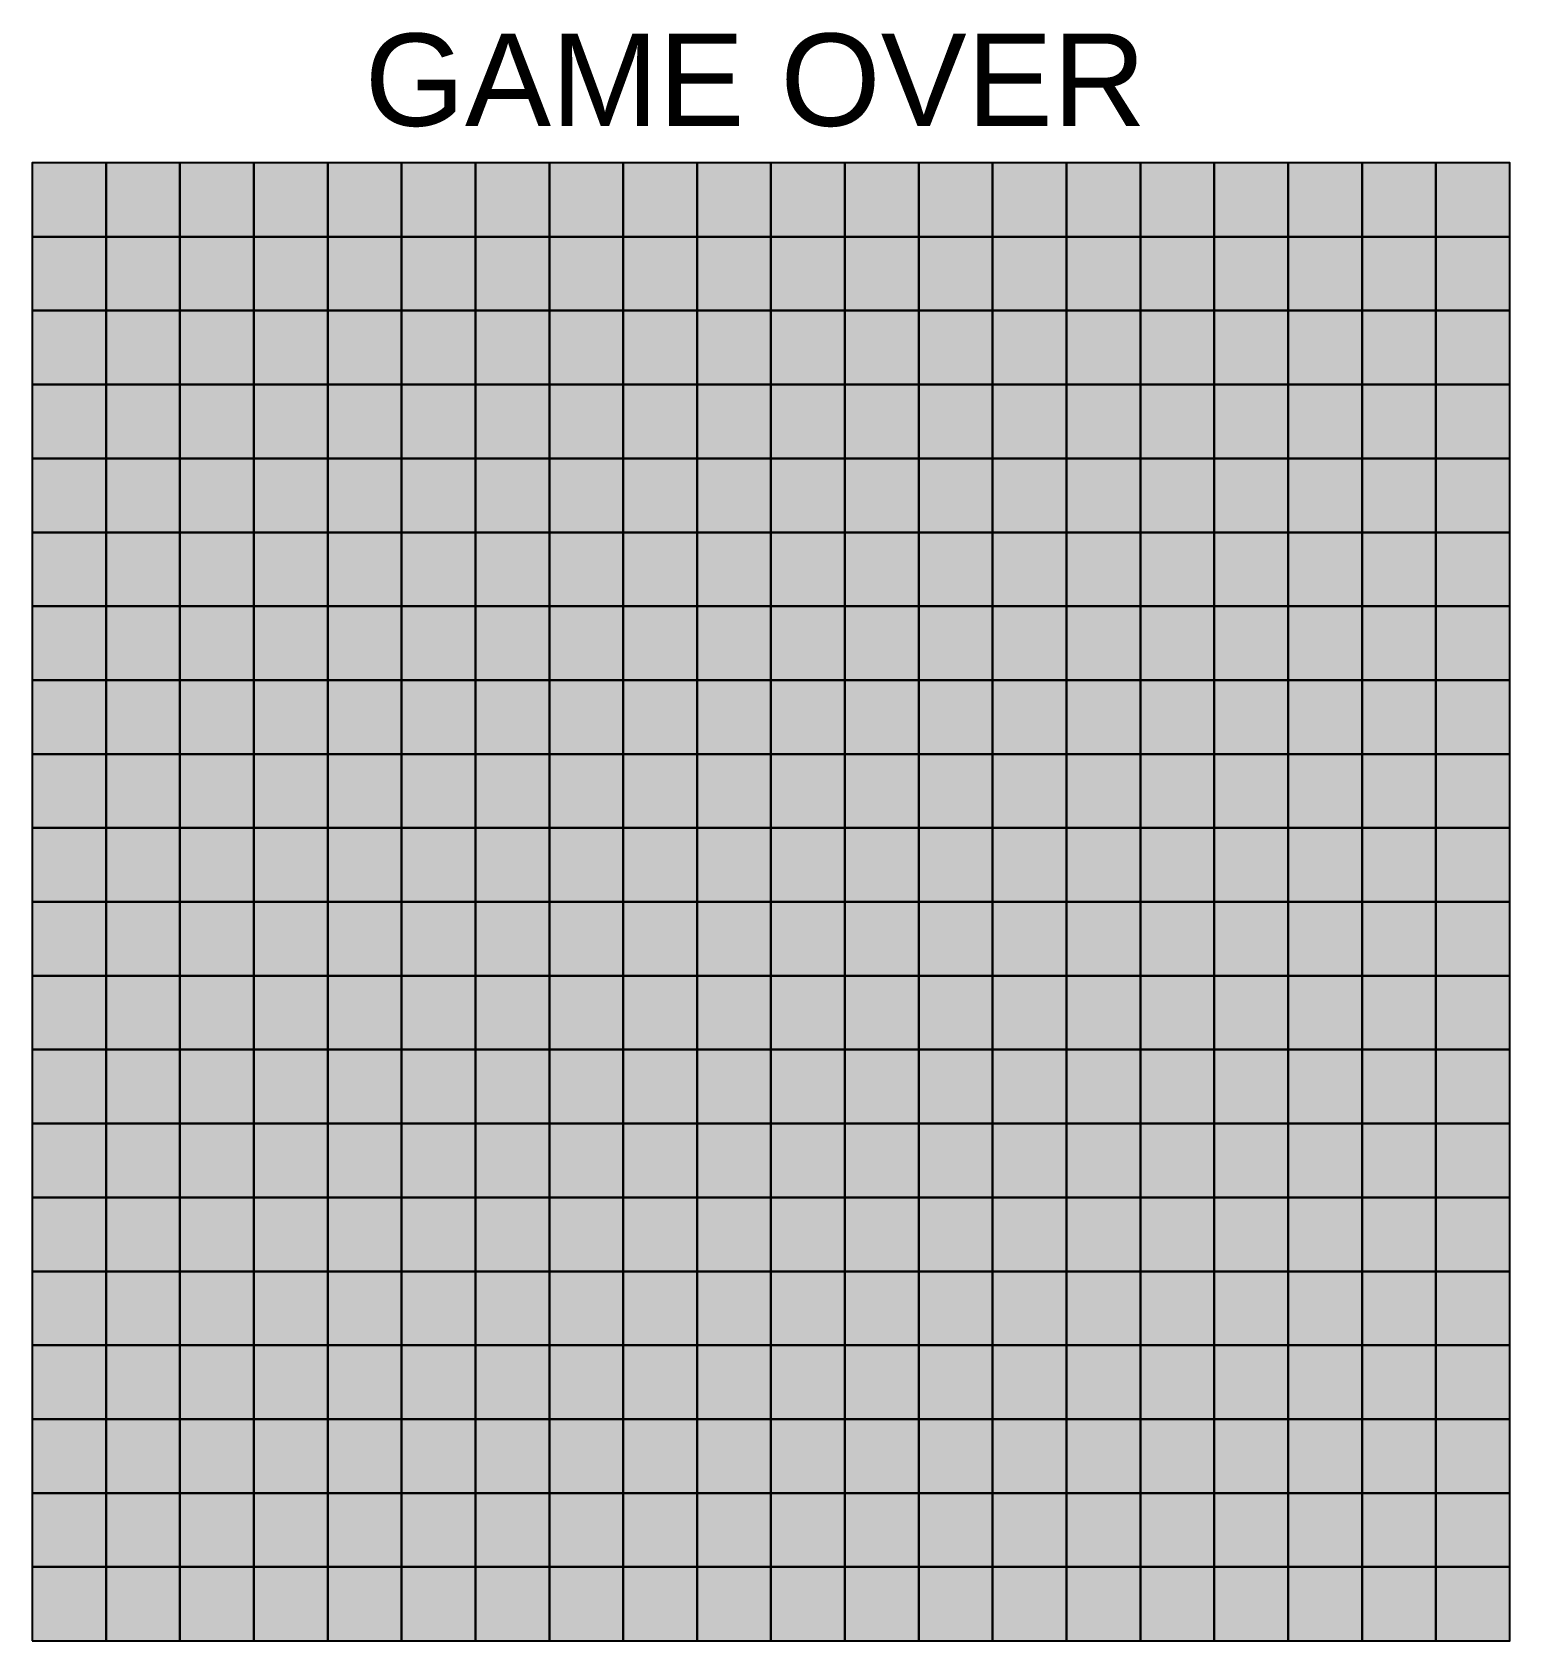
# Model space of a CAD drawing. Header units: inches. Extents: x 0 to 40, y 0 to 43.5.
import ezdxf

# ---------------------------------------------------------------- set-up
doc = ezdxf.new("R2010")
doc.units = ezdxf.units.IN
doc.header["$MEASUREMENT"] = 0
doc.layers.get('0').update_dxf_attribs({"color": 9})
doc.layers.add('OVER', color=11, linetype='Continuous')
doc.styles.get("Standard").update_dxf_attribs({"font": 'arial.ttf', "height": 2.5})

msp = doc.modelspace()

# ---------------------------------------------------------------- hatches: boundary and pattern name
for points in [[(0, 38), (2, 38), (2, 40), (0, 40)], [(2, 38), (4, 38), (4, 40), (2, 40)], [(4, 38), (6, 38), (6, 40), (4, 40)], [(6, 38), (8, 38), (8, 40), (6, 40)], [(8, 38), (10, 38), (10, 40), (8, 40)], [(10, 38), (12, 38), (12, 40), (10, 40)], [(12, 38), (14, 38), (14, 40), (12, 40)], [(14, 38), (16, 38), (16, 40), (14, 40)], [(16, 38), (18, 38), (18, 40), (16, 40)], [(18, 38), (20, 38), (20, 40), (18, 40)], [(20, 38), (22, 38), (22, 40), (20, 40)], [(22, 38), (24, 38), (24, 40), (22, 40)], [(24, 38), (26, 38), (26, 40), (24, 40)], [(26, 38), (28, 38), (28, 40), (26, 40)], [(28, 38), (30, 38), (30, 40), (28, 40)], [(30, 38), (32, 38), (32, 40), (30, 40)], [(32, 38), (34, 38), (34, 40), (32, 40)], [(34, 38), (36, 38), (36, 40), (34, 40)], [(36, 38), (38, 38), (38, 40), (36, 40)], [(38, 38), (40, 38), (40, 40), (38, 40)], [(0, 36), (2, 36), (2, 38), (0, 38)], [(2, 36), (4, 36), (4, 38), (2, 38)], [(4, 36), (6, 36), (6, 38), (4, 38)], [(6, 36), (8, 36), (8, 38), (6, 38)], [(8, 36), (10, 36), (10, 38), (8, 38)], [(10, 36), (12, 36), (12, 38), (10, 38)], [(12, 36), (14, 36), (14, 38), (12, 38)], [(14, 36), (16, 36), (16, 38), (14, 38)], [(16, 36), (18, 36), (18, 38), (16, 38)], [(18, 36), (20, 36), (20, 38), (18, 38)], [(20, 36), (22, 36), (22, 38), (20, 38)], [(22, 36), (24, 36), (24, 38), (22, 38)], [(24, 36), (26, 36), (26, 38), (24, 38)], [(26, 36), (28, 36), (28, 38), (26, 38)], [(28, 36), (30, 36), (30, 38), (28, 38)], [(30, 36), (32, 36), (32, 38), (30, 38)], [(32, 36), (34, 36), (34, 38), (32, 38)], [(34, 36), (36, 36), (36, 38), (34, 38)], [(36, 36), (38, 36), (38, 38), (36, 38)], [(38, 36), (40, 36), (40, 38), (38, 38)], [(0, 34), (2, 34), (2, 36), (0, 36)], [(2, 34), (4, 34), (4, 36), (2, 36)], [(4, 34), (6, 34), (6, 36), (4, 36)], [(6, 34), (8, 34), (8, 36), (6, 36)], [(8, 34), (10, 34), (10, 36), (8, 36)], [(10, 34), (12, 34), (12, 36), (10, 36)], [(12, 34), (14, 34), (14, 36), (12, 36)], [(14, 34), (16, 34), (16, 36), (14, 36)], [(16, 34), (18, 34), (18, 36), (16, 36)], [(18, 34), (20, 34), (20, 36), (18, 36)], [(20, 34), (22, 34), (22, 36), (20, 36)], [(22, 34), (24, 34), (24, 36), (22, 36)], [(24, 34), (26, 34), (26, 36), (24, 36)], [(26, 34), (28, 34), (28, 36), (26, 36)], [(28, 34), (30, 34), (30, 36), (28, 36)], [(30, 34), (32, 34), (32, 36), (30, 36)], [(32, 34), (34, 34), (34, 36), (32, 36)], [(34, 34), (36, 34), (36, 36), (34, 36)], [(36, 34), (38, 34), (38, 36), (36, 36)], [(38, 34), (40, 34), (40, 36), (38, 36)], [(0, 32), (2, 32), (2, 34), (0, 34)], [(2, 32), (4, 32), (4, 34), (2, 34)], [(4, 32), (6, 32), (6, 34), (4, 34)], [(6, 32), (8, 32), (8, 34), (6, 34)], [(8, 32), (10, 32), (10, 34), (8, 34)], [(10, 32), (12, 32), (12, 34), (10, 34)], [(12, 32), (14, 32), (14, 34), (12, 34)], [(14, 32), (16, 32), (16, 34), (14, 34)], [(16, 32), (18, 32), (18, 34), (16, 34)], [(18, 32), (20, 32), (20, 34), (18, 34)], [(20, 32), (22, 32), (22, 34), (20, 34)], [(22, 32), (24, 32), (24, 34), (22, 34)], [(24, 32), (26, 32), (26, 34), (24, 34)], [(26, 32), (28, 32), (28, 34), (26, 34)], [(28, 32), (30, 32), (30, 34), (28, 34)], [(30, 32), (32, 32), (32, 34), (30, 34)], [(32, 32), (34, 32), (34, 34), (32, 34)], [(34, 32), (36, 32), (36, 34), (34, 34)], [(36, 32), (38, 32), (38, 34), (36, 34)], [(38, 32), (40, 32), (40, 34), (38, 34)], [(0, 30), (2, 30), (2, 32), (0, 32)], [(2, 30), (4, 30), (4, 32), (2, 32)], [(4, 30), (6, 30), (6, 32), (4, 32)], [(6, 30), (8, 30), (8, 32), (6, 32)], [(8, 30), (10, 30), (10, 32), (8, 32)], [(10, 30), (12, 30), (12, 32), (10, 32)], [(12, 30), (14, 30), (14, 32), (12, 32)], [(14, 30), (16, 30), (16, 32), (14, 32)], [(16, 30), (18, 30), (18, 32), (16, 32)], [(18, 30), (20, 30), (20, 32), (18, 32)], [(20, 30), (22, 30), (22, 32), (20, 32)], [(22, 30), (24, 30), (24, 32), (22, 32)], [(24, 30), (26, 30), (26, 32), (24, 32)], [(26, 30), (28, 30), (28, 32), (26, 32)], [(28, 30), (30, 30), (30, 32), (28, 32)], [(30, 30), (32, 30), (32, 32), (30, 32)], [(32, 30), (34, 30), (34, 32), (32, 32)], [(34, 30), (36, 30), (36, 32), (34, 32)], [(36, 30), (38, 30), (38, 32), (36, 32)], [(38, 30), (40, 30), (40, 32), (38, 32)], [(0, 28), (2, 28), (2, 30), (0, 30)], [(2, 28), (4, 28), (4, 30), (2, 30)], [(4, 28), (6, 28), (6, 30), (4, 30)], [(6, 28), (8, 28), (8, 30), (6, 30)], [(8, 28), (10, 28), (10, 30), (8, 30)], [(10, 28), (12, 28), (12, 30), (10, 30)], [(12, 28), (14, 28), (14, 30), (12, 30)], [(14, 28), (16, 28), (16, 30), (14, 30)], [(16, 28), (18, 28), (18, 30), (16, 30)], [(18, 28), (20, 28), (20, 30), (18, 30)], [(20, 28), (22, 28), (22, 30), (20, 30)], [(22, 28), (24, 28), (24, 30), (22, 30)], [(24, 28), (26, 28), (26, 30), (24, 30)], [(26, 28), (28, 28), (28, 30), (26, 30)], [(28, 28), (30, 28), (30, 30), (28, 30)], [(30, 28), (32, 28), (32, 30), (30, 30)], [(32, 28), (34, 28), (34, 30), (32, 30)], [(34, 28), (36, 28), (36, 30), (34, 30)], [(36, 28), (38, 28), (38, 30), (36, 30)], [(38, 28), (40, 28), (40, 30), (38, 30)], [(0, 26), (2, 26), (2, 28), (0, 28)], [(2, 26), (4, 26), (4, 28), (2, 28)], [(4, 26), (6, 26), (6, 28), (4, 28)], [(6, 26), (8, 26), (8, 28), (6, 28)], [(8, 26), (10, 26), (10, 28), (8, 28)], [(10, 26), (12, 26), (12, 28), (10, 28)], [(12, 26), (14, 26), (14, 28), (12, 28)], [(14, 26), (16, 26), (16, 28), (14, 28)], [(16, 26), (18, 26), (18, 28), (16, 28)], [(18, 26), (20, 26), (20, 28), (18, 28)], [(20, 26), (22, 26), (22, 28), (20, 28)], [(22, 26), (24, 26), (24, 28), (22, 28)], [(24, 26), (26, 26), (26, 28), (24, 28)], [(26, 26), (28, 26), (28, 28), (26, 28)], [(28, 26), (30, 26), (30, 28), (28, 28)], [(30, 26), (32, 26), (32, 28), (30, 28)], [(32, 26), (34, 26), (34, 28), (32, 28)], [(34, 26), (36, 26), (36, 28), (34, 28)], [(36, 26), (38, 26), (38, 28), (36, 28)], [(38, 26), (40, 26), (40, 28), (38, 28)], [(0, 24), (2, 24), (2, 26), (0, 26)], [(2, 24), (4, 24), (4, 26), (2, 26)], [(4, 24), (6, 24), (6, 26), (4, 26)], [(6, 24), (8, 24), (8, 26), (6, 26)], [(8, 24), (10, 24), (10, 26), (8, 26)], [(10, 24), (12, 24), (12, 26), (10, 26)], [(12, 24), (14, 24), (14, 26), (12, 26)], [(14, 24), (16, 24), (16, 26), (14, 26)], [(16, 24), (18, 24), (18, 26), (16, 26)], [(18, 24), (20, 24), (20, 26), (18, 26)], [(20, 24), (22, 24), (22, 26), (20, 26)], [(22, 24), (24, 24), (24, 26), (22, 26)], [(24, 24), (26, 24), (26, 26), (24, 26)], [(26, 24), (28, 24), (28, 26), (26, 26)], [(28, 24), (30, 24), (30, 26), (28, 26)], [(30, 24), (32, 24), (32, 26), (30, 26)], [(32, 24), (34, 24), (34, 26), (32, 26)], [(34, 24), (36, 24), (36, 26), (34, 26)], [(36, 24), (38, 24), (38, 26), (36, 26)], [(38, 24), (40, 24), (40, 26), (38, 26)], [(0, 22), (2, 22), (2, 24), (0, 24)], [(2, 22), (4, 22), (4, 24), (2, 24)], [(4, 22), (6, 22), (6, 24), (4, 24)], [(6, 22), (8, 22), (8, 24), (6, 24)], [(8, 22), (10, 22), (10, 24), (8, 24)], [(10, 22), (12, 22), (12, 24), (10, 24)], [(12, 22), (14, 22), (14, 24), (12, 24)], [(14, 22), (16, 22), (16, 24), (14, 24)], [(16, 22), (18, 22), (18, 24), (16, 24)], [(18, 22), (20, 22), (20, 24), (18, 24)], [(20, 22), (22, 22), (22, 24), (20, 24)], [(22, 22), (24, 22), (24, 24), (22, 24)], [(24, 22), (26, 22), (26, 24), (24, 24)], [(26, 22), (28, 22), (28, 24), (26, 24)], [(28, 22), (30, 22), (30, 24), (28, 24)], [(30, 22), (32, 22), (32, 24), (30, 24)], [(32, 22), (34, 22), (34, 24), (32, 24)], [(34, 22), (36, 22), (36, 24), (34, 24)], [(36, 22), (38, 22), (38, 24), (36, 24)], [(38, 22), (40, 22), (40, 24), (38, 24)], [(0, 20), (2, 20), (2, 22), (0, 22)], [(2, 20), (4, 20), (4, 22), (2, 22)], [(4, 20), (6, 20), (6, 22), (4, 22)], [(6, 20), (8, 20), (8, 22), (6, 22)], [(8, 20), (10, 20), (10, 22), (8, 22)], [(10, 20), (12, 20), (12, 22), (10, 22)], [(12, 20), (14, 20), (14, 22), (12, 22)], [(14, 20), (16, 20), (16, 22), (14, 22)], [(16, 20), (18, 20), (18, 22), (16, 22)], [(18, 20), (20, 20), (20, 22), (18, 22)], [(20, 20), (22, 20), (22, 22), (20, 22)], [(22, 20), (24, 20), (24, 22), (22, 22)], [(24, 20), (26, 20), (26, 22), (24, 22)], [(26, 20), (28, 20), (28, 22), (26, 22)], [(28, 20), (30, 20), (30, 22), (28, 22)], [(30, 20), (32, 20), (32, 22), (30, 22)], [(32, 20), (34, 20), (34, 22), (32, 22)], [(34, 20), (36, 20), (36, 22), (34, 22)], [(36, 20), (38, 20), (38, 22), (36, 22)], [(38, 20), (40, 20), (40, 22), (38, 22)], [(0, 18), (2, 18), (2, 20), (0, 20)], [(2, 18), (4, 18), (4, 20), (2, 20)], [(4, 18), (6, 18), (6, 20), (4, 20)], [(6, 18), (8, 18), (8, 20), (6, 20)], [(8, 18), (10, 18), (10, 20), (8, 20)], [(10, 18), (12, 18), (12, 20), (10, 20)], [(12, 18), (14, 18), (14, 20), (12, 20)], [(14, 18), (16, 18), (16, 20), (14, 20)], [(16, 18), (18, 18), (18, 20), (16, 20)], [(18, 18), (20, 18), (20, 20), (18, 20)], [(20, 18), (22, 18), (22, 20), (20, 20)], [(22, 18), (24, 18), (24, 20), (22, 20)], [(24, 18), (26, 18), (26, 20), (24, 20)], [(26, 18), (28, 18), (28, 20), (26, 20)], [(28, 18), (30, 18), (30, 20), (28, 20)], [(30, 18), (32, 18), (32, 20), (30, 20)], [(32, 18), (34, 18), (34, 20), (32, 20)], [(34, 18), (36, 18), (36, 20), (34, 20)], [(36, 18), (38, 18), (38, 20), (36, 20)], [(38, 18), (40, 18), (40, 20), (38, 20)], [(0, 16), (2, 16), (2, 18), (0, 18)], [(2, 16), (4, 16), (4, 18), (2, 18)], [(4, 16), (6, 16), (6, 18), (4, 18)], [(6, 16), (8, 16), (8, 18), (6, 18)], [(8, 16), (10, 16), (10, 18), (8, 18)], [(10, 16), (12, 16), (12, 18), (10, 18)], [(12, 16), (14, 16), (14, 18), (12, 18)], [(14, 16), (16, 16), (16, 18), (14, 18)], [(16, 16), (18, 16), (18, 18), (16, 18)], [(18, 16), (20, 16), (20, 18), (18, 18)], [(20, 16), (22, 16), (22, 18), (20, 18)], [(22, 16), (24, 16), (24, 18), (22, 18)], [(24, 16), (26, 16), (26, 18), (24, 18)], [(26, 16), (28, 16), (28, 18), (26, 18)], [(28, 16), (30, 16), (30, 18), (28, 18)], [(30, 16), (32, 16), (32, 18), (30, 18)], [(32, 16), (34, 16), (34, 18), (32, 18)], [(34, 16), (36, 16), (36, 18), (34, 18)], [(36, 16), (38, 16), (38, 18), (36, 18)], [(38, 16), (40, 16), (40, 18), (38, 18)], [(0, 14), (2, 14), (2, 16), (0, 16)], [(2, 14), (4, 14), (4, 16), (2, 16)], [(4, 14), (6, 14), (6, 16), (4, 16)], [(6, 14), (8, 14), (8, 16), (6, 16)], [(8, 14), (10, 14), (10, 16), (8, 16)], [(10, 14), (12, 14), (12, 16), (10, 16)], [(12, 14), (14, 14), (14, 16), (12, 16)], [(14, 14), (16, 14), (16, 16), (14, 16)], [(16, 14), (18, 14), (18, 16), (16, 16)], [(18, 14), (20, 14), (20, 16), (18, 16)], [(20, 14), (22, 14), (22, 16), (20, 16)], [(22, 14), (24, 14), (24, 16), (22, 16)], [(24, 14), (26, 14), (26, 16), (24, 16)], [(26, 14), (28, 14), (28, 16), (26, 16)], [(28, 14), (30, 14), (30, 16), (28, 16)], [(30, 14), (32, 14), (32, 16), (30, 16)], [(32, 14), (34, 14), (34, 16), (32, 16)], [(34, 14), (36, 14), (36, 16), (34, 16)], [(36, 14), (38, 14), (38, 16), (36, 16)], [(38, 14), (40, 14), (40, 16), (38, 16)], [(0, 12), (2, 12), (2, 14), (0, 14)], [(2, 12), (4, 12), (4, 14), (2, 14)], [(4, 12), (6, 12), (6, 14), (4, 14)], [(6, 12), (8, 12), (8, 14), (6, 14)], [(8, 12), (10, 12), (10, 14), (8, 14)], [(10, 12), (12, 12), (12, 14), (10, 14)], [(12, 12), (14, 12), (14, 14), (12, 14)], [(14, 12), (16, 12), (16, 14), (14, 14)], [(16, 12), (18, 12), (18, 14), (16, 14)], [(18, 12), (20, 12), (20, 14), (18, 14)], [(20, 12), (22, 12), (22, 14), (20, 14)], [(22, 12), (24, 12), (24, 14), (22, 14)], [(24, 12), (26, 12), (26, 14), (24, 14)], [(26, 12), (28, 12), (28, 14), (26, 14)], [(28, 12), (30, 12), (30, 14), (28, 14)], [(30, 12), (32, 12), (32, 14), (30, 14)], [(32, 12), (34, 12), (34, 14), (32, 14)], [(34, 12), (36, 12), (36, 14), (34, 14)], [(36, 12), (38, 12), (38, 14), (36, 14)], [(38, 12), (40, 12), (40, 14), (38, 14)], [(0, 10), (2, 10), (2, 12), (0, 12)], [(2, 10), (4, 10), (4, 12), (2, 12)], [(4, 10), (6, 10), (6, 12), (4, 12)], [(6, 10), (8, 10), (8, 12), (6, 12)], [(8, 10), (10, 10), (10, 12), (8, 12)], [(10, 10), (12, 10), (12, 12), (10, 12)], [(12, 10), (14, 10), (14, 12), (12, 12)], [(14, 10), (16, 10), (16, 12), (14, 12)], [(16, 10), (18, 10), (18, 12), (16, 12)], [(18, 10), (20, 10), (20, 12), (18, 12)], [(20, 10), (22, 10), (22, 12), (20, 12)], [(22, 10), (24, 10), (24, 12), (22, 12)], [(24, 10), (26, 10), (26, 12), (24, 12)], [(26, 10), (28, 10), (28, 12), (26, 12)], [(28, 10), (30, 10), (30, 12), (28, 12)], [(30, 10), (32, 10), (32, 12), (30, 12)], [(32, 10), (34, 10), (34, 12), (32, 12)], [(34, 10), (36, 10), (36, 12), (34, 12)], [(36, 10), (38, 10), (38, 12), (36, 12)], [(38, 10), (40, 10), (40, 12), (38, 12)], [(0, 8), (2, 8), (2, 10), (0, 10)], [(2, 8), (4, 8), (4, 10), (2, 10)], [(4, 8), (6, 8), (6, 10), (4, 10)], [(6, 8), (8, 8), (8, 10), (6, 10)], [(8, 8), (10, 8), (10, 10), (8, 10)], [(10, 8), (12, 8), (12, 10), (10, 10)], [(12, 8), (14, 8), (14, 10), (12, 10)], [(14, 8), (16, 8), (16, 10), (14, 10)], [(16, 8), (18, 8), (18, 10), (16, 10)], [(18, 8), (20, 8), (20, 10), (18, 10)], [(20, 8), (22, 8), (22, 10), (20, 10)], [(22, 8), (24, 8), (24, 10), (22, 10)], [(24, 8), (26, 8), (26, 10), (24, 10)], [(26, 8), (28, 8), (28, 10), (26, 10)], [(28, 8), (30, 8), (30, 10), (28, 10)], [(30, 8), (32, 8), (32, 10), (30, 10)], [(32, 8), (34, 8), (34, 10), (32, 10)], [(34, 8), (36, 8), (36, 10), (34, 10)], [(36, 8), (38, 8), (38, 10), (36, 10)], [(38, 8), (40, 8), (40, 10), (38, 10)], [(0, 6), (2, 6), (2, 8), (0, 8)], [(2, 6), (4, 6), (4, 8), (2, 8)], [(4, 6), (6, 6), (6, 8), (4, 8)], [(6, 6), (8, 6), (8, 8), (6, 8)], [(8, 6), (10, 6), (10, 8), (8, 8)], [(10, 6), (12, 6), (12, 8), (10, 8)], [(12, 6), (14, 6), (14, 8), (12, 8)], [(14, 6), (16, 6), (16, 8), (14, 8)], [(16, 6), (18, 6), (18, 8), (16, 8)], [(18, 6), (20, 6), (20, 8), (18, 8)], [(20, 6), (22, 6), (22, 8), (20, 8)], [(22, 6), (24, 6), (24, 8), (22, 8)], [(24, 6), (26, 6), (26, 8), (24, 8)], [(26, 6), (28, 6), (28, 8), (26, 8)], [(28, 6), (30, 6), (30, 8), (28, 8)], [(30, 6), (32, 6), (32, 8), (30, 8)], [(32, 6), (34, 6), (34, 8), (32, 8)], [(34, 6), (36, 6), (36, 8), (34, 8)], [(36, 6), (38, 6), (38, 8), (36, 8)], [(38, 6), (40, 6), (40, 8), (38, 8)], [(0, 4), (2, 4), (2, 6), (0, 6)], [(2, 4), (4, 4), (4, 6), (2, 6)], [(4, 4), (6, 4), (6, 6), (4, 6)], [(6, 4), (8, 4), (8, 6), (6, 6)], [(8, 4), (10, 4), (10, 6), (8, 6)], [(10, 4), (12, 4), (12, 6), (10, 6)], [(12, 4), (14, 4), (14, 6), (12, 6)], [(14, 4), (16, 4), (16, 6), (14, 6)], [(16, 4), (18, 4), (18, 6), (16, 6)], [(18, 4), (20, 4), (20, 6), (18, 6)], [(20, 4), (22, 4), (22, 6), (20, 6)], [(22, 4), (24, 4), (24, 6), (22, 6)], [(24, 4), (26, 4), (26, 6), (24, 6)], [(26, 4), (28, 4), (28, 6), (26, 6)], [(28, 4), (30, 4), (30, 6), (28, 6)], [(30, 4), (32, 4), (32, 6), (30, 6)], [(32, 4), (34, 4), (34, 6), (32, 6)], [(34, 4), (36, 4), (36, 6), (34, 6)], [(36, 4), (38, 4), (38, 6), (36, 6)], [(38, 4), (40, 4), (40, 6), (38, 6)], [(0, 2), (2, 2), (2, 4), (0, 4)], [(2, 2), (4, 2), (4, 4), (2, 4)], [(4, 2), (6, 2), (6, 4), (4, 4)], [(6, 2), (8, 2), (8, 4), (6, 4)], [(8, 2), (10, 2), (10, 4), (8, 4)], [(10, 2), (12, 2), (12, 4), (10, 4)], [(12, 2), (14, 2), (14, 4), (12, 4)], [(14, 2), (16, 2), (16, 4), (14, 4)], [(16, 2), (18, 2), (18, 4), (16, 4)], [(18, 2), (20, 2), (20, 4), (18, 4)], [(20, 2), (22, 2), (22, 4), (20, 4)], [(22, 2), (24, 2), (24, 4), (22, 4)], [(24, 2), (26, 2), (26, 4), (24, 4)], [(26, 2), (28, 2), (28, 4), (26, 4)], [(28, 2), (30, 2), (30, 4), (28, 4)], [(30, 2), (32, 2), (32, 4), (30, 4)], [(32, 2), (34, 2), (34, 4), (32, 4)], [(34, 2), (36, 2), (36, 4), (34, 4)], [(36, 2), (38, 2), (38, 4), (36, 4)], [(38, 2), (40, 2), (40, 4), (38, 4)], [(0, 0), (2, 0), (2, 2), (0, 2)], [(2, 0), (4, 0), (4, 2), (2, 2)], [(4, 0), (6, 0), (6, 2), (4, 2)], [(6, 0), (8, 0), (8, 2), (6, 2)], [(8, 0), (10, 0), (10, 2), (8, 2)], [(10, 0), (12, 0), (12, 2), (10, 2)], [(12, 0), (14, 0), (14, 2), (12, 2)], [(14, 0), (16, 0), (16, 2), (14, 2)], [(16, 0), (18, 0), (18, 2), (16, 2)], [(18, 0), (20, 0), (20, 2), (18, 2)], [(20, 0), (22, 0), (22, 2), (20, 2)], [(22, 0), (24, 0), (24, 2), (22, 2)], [(24, 0), (26, 0), (26, 2), (24, 2)], [(26, 0), (28, 0), (28, 2), (26, 2)], [(28, 0), (30, 0), (30, 2), (28, 2)], [(30, 0), (32, 0), (32, 2), (30, 2)], [(32, 0), (34, 0), (34, 2), (32, 2)], [(34, 0), (36, 0), (36, 2), (34, 2)], [(36, 0), (38, 0), (38, 2), (36, 2)], [(38, 0), (40, 0), (40, 2), (38, 2)]]:
    msp.add_hatch(color=256).paths.add_polyline_path(points)

# ---------------------------------------------------------------- linework, layer by layer
for points in [[(0, 38), (2, 38), (2, 40), (0, 40)], [(2, 38), (4, 38), (4, 40), (2, 40)], [(4, 38), (6, 38), (6, 40), (4, 40)], [(6, 38), (8, 38), (8, 40), (6, 40)], [(8, 38), (10, 38), (10, 40), (8, 40)], [(10, 38), (12, 38), (12, 40), (10, 40)], [(12, 38), (14, 38), (14, 40), (12, 40)], [(14, 38), (16, 38), (16, 40), (14, 40)], [(16, 38), (18, 38), (18, 40), (16, 40)], [(18, 38), (20, 38), (20, 40), (18, 40)], [(20, 38), (22, 38), (22, 40), (20, 40)], [(22, 38), (24, 38), (24, 40), (22, 40)], [(24, 38), (26, 38), (26, 40), (24, 40)], [(26, 38), (28, 38), (28, 40), (26, 40)], [(28, 38), (30, 38), (30, 40), (28, 40)], [(30, 38), (32, 38), (32, 40), (30, 40)], [(32, 38), (34, 38), (34, 40), (32, 40)], [(34, 38), (36, 38), (36, 40), (34, 40)], [(36, 38), (38, 38), (38, 40), (36, 40)], [(38, 38), (40, 38), (40, 40), (38, 40)], [(0, 36), (2, 36), (2, 38), (0, 38)], [(2, 36), (4, 36), (4, 38), (2, 38)], [(4, 36), (6, 36), (6, 38), (4, 38)], [(6, 36), (8, 36), (8, 38), (6, 38)], [(8, 36), (10, 36), (10, 38), (8, 38)], [(10, 36), (12, 36), (12, 38), (10, 38)], [(12, 36), (14, 36), (14, 38), (12, 38)], [(14, 36), (16, 36), (16, 38), (14, 38)], [(16, 36), (18, 36), (18, 38), (16, 38)], [(18, 36), (20, 36), (20, 38), (18, 38)], [(20, 36), (22, 36), (22, 38), (20, 38)], [(22, 36), (24, 36), (24, 38), (22, 38)], [(24, 36), (26, 36), (26, 38), (24, 38)], [(26, 36), (28, 36), (28, 38), (26, 38)], [(28, 36), (30, 36), (30, 38), (28, 38)], [(30, 36), (32, 36), (32, 38), (30, 38)], [(32, 36), (34, 36), (34, 38), (32, 38)], [(34, 36), (36, 36), (36, 38), (34, 38)], [(36, 36), (38, 36), (38, 38), (36, 38)], [(38, 36), (40, 36), (40, 38), (38, 38)], [(0, 34), (2, 34), (2, 36), (0, 36)], [(2, 34), (4, 34), (4, 36), (2, 36)], [(4, 34), (6, 34), (6, 36), (4, 36)], [(6, 34), (8, 34), (8, 36), (6, 36)], [(8, 34), (10, 34), (10, 36), (8, 36)], [(10, 34), (12, 34), (12, 36), (10, 36)], [(12, 34), (14, 34), (14, 36), (12, 36)], [(14, 34), (16, 34), (16, 36), (14, 36)], [(16, 34), (18, 34), (18, 36), (16, 36)], [(18, 34), (20, 34), (20, 36), (18, 36)], [(20, 34), (22, 34), (22, 36), (20, 36)], [(22, 34), (24, 34), (24, 36), (22, 36)], [(24, 34), (26, 34), (26, 36), (24, 36)], [(26, 34), (28, 34), (28, 36), (26, 36)], [(28, 34), (30, 34), (30, 36), (28, 36)], [(30, 34), (32, 34), (32, 36), (30, 36)], [(32, 34), (34, 34), (34, 36), (32, 36)], [(34, 34), (36, 34), (36, 36), (34, 36)], [(36, 34), (38, 34), (38, 36), (36, 36)], [(38, 34), (40, 34), (40, 36), (38, 36)], [(0, 32), (2, 32), (2, 34), (0, 34)], [(2, 32), (4, 32), (4, 34), (2, 34)], [(4, 32), (6, 32), (6, 34), (4, 34)], [(6, 32), (8, 32), (8, 34), (6, 34)], [(8, 32), (10, 32), (10, 34), (8, 34)], [(10, 32), (12, 32), (12, 34), (10, 34)], [(12, 32), (14, 32), (14, 34), (12, 34)], [(14, 32), (16, 32), (16, 34), (14, 34)], [(16, 32), (18, 32), (18, 34), (16, 34)], [(18, 32), (20, 32), (20, 34), (18, 34)], [(20, 32), (22, 32), (22, 34), (20, 34)], [(22, 32), (24, 32), (24, 34), (22, 34)], [(24, 32), (26, 32), (26, 34), (24, 34)], [(26, 32), (28, 32), (28, 34), (26, 34)], [(28, 32), (30, 32), (30, 34), (28, 34)], [(30, 32), (32, 32), (32, 34), (30, 34)], [(32, 32), (34, 32), (34, 34), (32, 34)], [(34, 32), (36, 32), (36, 34), (34, 34)], [(36, 32), (38, 32), (38, 34), (36, 34)], [(38, 32), (40, 32), (40, 34), (38, 34)], [(0, 30), (2, 30), (2, 32), (0, 32)], [(2, 30), (4, 30), (4, 32), (2, 32)], [(4, 30), (6, 30), (6, 32), (4, 32)], [(6, 30), (8, 30), (8, 32), (6, 32)], [(8, 30), (10, 30), (10, 32), (8, 32)], [(10, 30), (12, 30), (12, 32), (10, 32)], [(12, 30), (14, 30), (14, 32), (12, 32)], [(14, 30), (16, 30), (16, 32), (14, 32)], [(16, 30), (18, 30), (18, 32), (16, 32)], [(18, 30), (20, 30), (20, 32), (18, 32)], [(20, 30), (22, 30), (22, 32), (20, 32)], [(22, 30), (24, 30), (24, 32), (22, 32)], [(24, 30), (26, 30), (26, 32), (24, 32)], [(26, 30), (28, 30), (28, 32), (26, 32)], [(28, 30), (30, 30), (30, 32), (28, 32)], [(30, 30), (32, 30), (32, 32), (30, 32)], [(32, 30), (34, 30), (34, 32), (32, 32)], [(34, 30), (36, 30), (36, 32), (34, 32)], [(36, 30), (38, 30), (38, 32), (36, 32)], [(38, 30), (40, 30), (40, 32), (38, 32)], [(0, 28), (2, 28), (2, 30), (0, 30)], [(2, 28), (4, 28), (4, 30), (2, 30)], [(4, 28), (6, 28), (6, 30), (4, 30)], [(6, 28), (8, 28), (8, 30), (6, 30)], [(8, 28), (10, 28), (10, 30), (8, 30)], [(10, 28), (12, 28), (12, 30), (10, 30)], [(12, 28), (14, 28), (14, 30), (12, 30)], [(14, 28), (16, 28), (16, 30), (14, 30)], [(16, 28), (18, 28), (18, 30), (16, 30)], [(18, 28), (20, 28), (20, 30), (18, 30)], [(20, 28), (22, 28), (22, 30), (20, 30)], [(22, 28), (24, 28), (24, 30), (22, 30)], [(24, 28), (26, 28), (26, 30), (24, 30)], [(26, 28), (28, 28), (28, 30), (26, 30)], [(28, 28), (30, 28), (30, 30), (28, 30)], [(30, 28), (32, 28), (32, 30), (30, 30)], [(32, 28), (34, 28), (34, 30), (32, 30)], [(34, 28), (36, 28), (36, 30), (34, 30)], [(36, 28), (38, 28), (38, 30), (36, 30)], [(38, 28), (40, 28), (40, 30), (38, 30)], [(0, 26), (2, 26), (2, 28), (0, 28)], [(2, 26), (4, 26), (4, 28), (2, 28)], [(4, 26), (6, 26), (6, 28), (4, 28)], [(6, 26), (8, 26), (8, 28), (6, 28)], [(8, 26), (10, 26), (10, 28), (8, 28)], [(10, 26), (12, 26), (12, 28), (10, 28)], [(12, 26), (14, 26), (14, 28), (12, 28)], [(14, 26), (16, 26), (16, 28), (14, 28)], [(16, 26), (18, 26), (18, 28), (16, 28)], [(18, 26), (20, 26), (20, 28), (18, 28)], [(20, 26), (22, 26), (22, 28), (20, 28)], [(22, 26), (24, 26), (24, 28), (22, 28)], [(24, 26), (26, 26), (26, 28), (24, 28)], [(26, 26), (28, 26), (28, 28), (26, 28)], [(28, 26), (30, 26), (30, 28), (28, 28)], [(30, 26), (32, 26), (32, 28), (30, 28)], [(32, 26), (34, 26), (34, 28), (32, 28)], [(34, 26), (36, 26), (36, 28), (34, 28)], [(36, 26), (38, 26), (38, 28), (36, 28)], [(38, 26), (40, 26), (40, 28), (38, 28)], [(0, 24), (2, 24), (2, 26), (0, 26)], [(2, 24), (4, 24), (4, 26), (2, 26)], [(4, 24), (6, 24), (6, 26), (4, 26)], [(6, 24), (8, 24), (8, 26), (6, 26)], [(8, 24), (10, 24), (10, 26), (8, 26)], [(10, 24), (12, 24), (12, 26), (10, 26)], [(12, 24), (14, 24), (14, 26), (12, 26)], [(14, 24), (16, 24), (16, 26), (14, 26)], [(16, 24), (18, 24), (18, 26), (16, 26)], [(18, 24), (20, 24), (20, 26), (18, 26)], [(20, 24), (22, 24), (22, 26), (20, 26)], [(22, 24), (24, 24), (24, 26), (22, 26)], [(24, 24), (26, 24), (26, 26), (24, 26)], [(26, 24), (28, 24), (28, 26), (26, 26)], [(28, 24), (30, 24), (30, 26), (28, 26)], [(30, 24), (32, 24), (32, 26), (30, 26)], [(32, 24), (34, 24), (34, 26), (32, 26)], [(34, 24), (36, 24), (36, 26), (34, 26)], [(36, 24), (38, 24), (38, 26), (36, 26)], [(38, 24), (40, 24), (40, 26), (38, 26)], [(0, 22), (2, 22), (2, 24), (0, 24)], [(2, 22), (4, 22), (4, 24), (2, 24)], [(4, 22), (6, 22), (6, 24), (4, 24)], [(6, 22), (8, 22), (8, 24), (6, 24)], [(8, 22), (10, 22), (10, 24), (8, 24)], [(10, 22), (12, 22), (12, 24), (10, 24)], [(12, 22), (14, 22), (14, 24), (12, 24)], [(14, 22), (16, 22), (16, 24), (14, 24)], [(16, 22), (18, 22), (18, 24), (16, 24)], [(18, 22), (20, 22), (20, 24), (18, 24)], [(20, 22), (22, 22), (22, 24), (20, 24)], [(22, 22), (24, 22), (24, 24), (22, 24)], [(24, 22), (26, 22), (26, 24), (24, 24)], [(26, 22), (28, 22), (28, 24), (26, 24)], [(28, 22), (30, 22), (30, 24), (28, 24)], [(30, 22), (32, 22), (32, 24), (30, 24)], [(32, 22), (34, 22), (34, 24), (32, 24)], [(34, 22), (36, 22), (36, 24), (34, 24)], [(36, 22), (38, 22), (38, 24), (36, 24)], [(38, 22), (40, 22), (40, 24), (38, 24)], [(0, 20), (2, 20), (2, 22), (0, 22)], [(2, 20), (4, 20), (4, 22), (2, 22)], [(4, 20), (6, 20), (6, 22), (4, 22)], [(6, 20), (8, 20), (8, 22), (6, 22)], [(8, 20), (10, 20), (10, 22), (8, 22)], [(10, 20), (12, 20), (12, 22), (10, 22)], [(12, 20), (14, 20), (14, 22), (12, 22)], [(14, 20), (16, 20), (16, 22), (14, 22)], [(16, 20), (18, 20), (18, 22), (16, 22)], [(18, 20), (20, 20), (20, 22), (18, 22)], [(20, 20), (22, 20), (22, 22), (20, 22)], [(22, 20), (24, 20), (24, 22), (22, 22)], [(24, 20), (26, 20), (26, 22), (24, 22)], [(26, 20), (28, 20), (28, 22), (26, 22)], [(28, 20), (30, 20), (30, 22), (28, 22)], [(30, 20), (32, 20), (32, 22), (30, 22)], [(32, 20), (34, 20), (34, 22), (32, 22)], [(34, 20), (36, 20), (36, 22), (34, 22)], [(36, 20), (38, 20), (38, 22), (36, 22)], [(38, 20), (40, 20), (40, 22), (38, 22)], [(0, 18), (2, 18), (2, 20), (0, 20)], [(2, 18), (4, 18), (4, 20), (2, 20)], [(4, 18), (6, 18), (6, 20), (4, 20)], [(6, 18), (8, 18), (8, 20), (6, 20)], [(8, 18), (10, 18), (10, 20), (8, 20)], [(10, 18), (12, 18), (12, 20), (10, 20)], [(12, 18), (14, 18), (14, 20), (12, 20)], [(14, 18), (16, 18), (16, 20), (14, 20)], [(16, 18), (18, 18), (18, 20), (16, 20)], [(18, 18), (20, 18), (20, 20), (18, 20)], [(20, 18), (22, 18), (22, 20), (20, 20)], [(22, 18), (24, 18), (24, 20), (22, 20)], [(24, 18), (26, 18), (26, 20), (24, 20)], [(26, 18), (28, 18), (28, 20), (26, 20)], [(28, 18), (30, 18), (30, 20), (28, 20)], [(30, 18), (32, 18), (32, 20), (30, 20)], [(32, 18), (34, 18), (34, 20), (32, 20)], [(34, 18), (36, 18), (36, 20), (34, 20)], [(36, 18), (38, 18), (38, 20), (36, 20)], [(38, 18), (40, 18), (40, 20), (38, 20)], [(0, 16), (2, 16), (2, 18), (0, 18)], [(2, 16), (4, 16), (4, 18), (2, 18)], [(4, 16), (6, 16), (6, 18), (4, 18)], [(6, 16), (8, 16), (8, 18), (6, 18)], [(8, 16), (10, 16), (10, 18), (8, 18)], [(10, 16), (12, 16), (12, 18), (10, 18)], [(12, 16), (14, 16), (14, 18), (12, 18)], [(14, 16), (16, 16), (16, 18), (14, 18)], [(16, 16), (18, 16), (18, 18), (16, 18)], [(18, 16), (20, 16), (20, 18), (18, 18)], [(20, 16), (22, 16), (22, 18), (20, 18)], [(22, 16), (24, 16), (24, 18), (22, 18)], [(24, 16), (26, 16), (26, 18), (24, 18)], [(26, 16), (28, 16), (28, 18), (26, 18)], [(28, 16), (30, 16), (30, 18), (28, 18)], [(30, 16), (32, 16), (32, 18), (30, 18)], [(32, 16), (34, 16), (34, 18), (32, 18)], [(34, 16), (36, 16), (36, 18), (34, 18)], [(36, 16), (38, 16), (38, 18), (36, 18)], [(38, 16), (40, 16), (40, 18), (38, 18)], [(0, 14), (2, 14), (2, 16), (0, 16)], [(2, 14), (4, 14), (4, 16), (2, 16)], [(4, 14), (6, 14), (6, 16), (4, 16)], [(6, 14), (8, 14), (8, 16), (6, 16)], [(8, 14), (10, 14), (10, 16), (8, 16)], [(10, 14), (12, 14), (12, 16), (10, 16)], [(12, 14), (14, 14), (14, 16), (12, 16)], [(14, 14), (16, 14), (16, 16), (14, 16)], [(16, 14), (18, 14), (18, 16), (16, 16)], [(18, 14), (20, 14), (20, 16), (18, 16)], [(20, 14), (22, 14), (22, 16), (20, 16)], [(22, 14), (24, 14), (24, 16), (22, 16)], [(24, 14), (26, 14), (26, 16), (24, 16)], [(26, 14), (28, 14), (28, 16), (26, 16)], [(28, 14), (30, 14), (30, 16), (28, 16)], [(30, 14), (32, 14), (32, 16), (30, 16)], [(32, 14), (34, 14), (34, 16), (32, 16)], [(34, 14), (36, 14), (36, 16), (34, 16)], [(36, 14), (38, 14), (38, 16), (36, 16)], [(38, 14), (40, 14), (40, 16), (38, 16)], [(0, 12), (2, 12), (2, 14), (0, 14)], [(2, 12), (4, 12), (4, 14), (2, 14)], [(4, 12), (6, 12), (6, 14), (4, 14)], [(6, 12), (8, 12), (8, 14), (6, 14)], [(8, 12), (10, 12), (10, 14), (8, 14)], [(10, 12), (12, 12), (12, 14), (10, 14)], [(12, 12), (14, 12), (14, 14), (12, 14)], [(14, 12), (16, 12), (16, 14), (14, 14)], [(16, 12), (18, 12), (18, 14), (16, 14)], [(18, 12), (20, 12), (20, 14), (18, 14)], [(20, 12), (22, 12), (22, 14), (20, 14)], [(22, 12), (24, 12), (24, 14), (22, 14)], [(24, 12), (26, 12), (26, 14), (24, 14)], [(26, 12), (28, 12), (28, 14), (26, 14)], [(28, 12), (30, 12), (30, 14), (28, 14)], [(30, 12), (32, 12), (32, 14), (30, 14)], [(32, 12), (34, 12), (34, 14), (32, 14)], [(34, 12), (36, 12), (36, 14), (34, 14)], [(36, 12), (38, 12), (38, 14), (36, 14)], [(38, 12), (40, 12), (40, 14), (38, 14)], [(0, 10), (2, 10), (2, 12), (0, 12)], [(2, 10), (4, 10), (4, 12), (2, 12)], [(4, 10), (6, 10), (6, 12), (4, 12)], [(6, 10), (8, 10), (8, 12), (6, 12)], [(8, 10), (10, 10), (10, 12), (8, 12)], [(10, 10), (12, 10), (12, 12), (10, 12)], [(12, 10), (14, 10), (14, 12), (12, 12)], [(14, 10), (16, 10), (16, 12), (14, 12)], [(16, 10), (18, 10), (18, 12), (16, 12)], [(18, 10), (20, 10), (20, 12), (18, 12)], [(20, 10), (22, 10), (22, 12), (20, 12)], [(22, 10), (24, 10), (24, 12), (22, 12)], [(24, 10), (26, 10), (26, 12), (24, 12)], [(26, 10), (28, 10), (28, 12), (26, 12)], [(28, 10), (30, 10), (30, 12), (28, 12)], [(30, 10), (32, 10), (32, 12), (30, 12)], [(32, 10), (34, 10), (34, 12), (32, 12)], [(34, 10), (36, 10), (36, 12), (34, 12)], [(36, 10), (38, 10), (38, 12), (36, 12)], [(38, 10), (40, 10), (40, 12), (38, 12)], [(0, 8), (2, 8), (2, 10), (0, 10)], [(2, 8), (4, 8), (4, 10), (2, 10)], [(4, 8), (6, 8), (6, 10), (4, 10)], [(6, 8), (8, 8), (8, 10), (6, 10)], [(8, 8), (10, 8), (10, 10), (8, 10)], [(10, 8), (12, 8), (12, 10), (10, 10)], [(12, 8), (14, 8), (14, 10), (12, 10)], [(14, 8), (16, 8), (16, 10), (14, 10)], [(16, 8), (18, 8), (18, 10), (16, 10)], [(18, 8), (20, 8), (20, 10), (18, 10)], [(20, 8), (22, 8), (22, 10), (20, 10)], [(22, 8), (24, 8), (24, 10), (22, 10)], [(24, 8), (26, 8), (26, 10), (24, 10)], [(26, 8), (28, 8), (28, 10), (26, 10)], [(28, 8), (30, 8), (30, 10), (28, 10)], [(30, 8), (32, 8), (32, 10), (30, 10)], [(32, 8), (34, 8), (34, 10), (32, 10)], [(34, 8), (36, 8), (36, 10), (34, 10)], [(36, 8), (38, 8), (38, 10), (36, 10)], [(38, 8), (40, 8), (40, 10), (38, 10)], [(0, 6), (2, 6), (2, 8), (0, 8)], [(2, 6), (4, 6), (4, 8), (2, 8)], [(4, 6), (6, 6), (6, 8), (4, 8)], [(6, 6), (8, 6), (8, 8), (6, 8)], [(8, 6), (10, 6), (10, 8), (8, 8)], [(10, 6), (12, 6), (12, 8), (10, 8)], [(12, 6), (14, 6), (14, 8), (12, 8)], [(14, 6), (16, 6), (16, 8), (14, 8)], [(16, 6), (18, 6), (18, 8), (16, 8)], [(18, 6), (20, 6), (20, 8), (18, 8)], [(20, 6), (22, 6), (22, 8), (20, 8)], [(22, 6), (24, 6), (24, 8), (22, 8)], [(24, 6), (26, 6), (26, 8), (24, 8)], [(26, 6), (28, 6), (28, 8), (26, 8)], [(28, 6), (30, 6), (30, 8), (28, 8)], [(30, 6), (32, 6), (32, 8), (30, 8)], [(32, 6), (34, 6), (34, 8), (32, 8)], [(34, 6), (36, 6), (36, 8), (34, 8)], [(36, 6), (38, 6), (38, 8), (36, 8)], [(38, 6), (40, 6), (40, 8), (38, 8)], [(0, 4), (2, 4), (2, 6), (0, 6)], [(2, 4), (4, 4), (4, 6), (2, 6)], [(4, 4), (6, 4), (6, 6), (4, 6)], [(6, 4), (8, 4), (8, 6), (6, 6)], [(8, 4), (10, 4), (10, 6), (8, 6)], [(10, 4), (12, 4), (12, 6), (10, 6)], [(12, 4), (14, 4), (14, 6), (12, 6)], [(14, 4), (16, 4), (16, 6), (14, 6)], [(16, 4), (18, 4), (18, 6), (16, 6)], [(18, 4), (20, 4), (20, 6), (18, 6)], [(20, 4), (22, 4), (22, 6), (20, 6)], [(22, 4), (24, 4), (24, 6), (22, 6)], [(24, 4), (26, 4), (26, 6), (24, 6)], [(26, 4), (28, 4), (28, 6), (26, 6)], [(28, 4), (30, 4), (30, 6), (28, 6)], [(30, 4), (32, 4), (32, 6), (30, 6)], [(32, 4), (34, 4), (34, 6), (32, 6)], [(34, 4), (36, 4), (36, 6), (34, 6)], [(36, 4), (38, 4), (38, 6), (36, 6)], [(38, 4), (40, 4), (40, 6), (38, 6)], [(0, 2), (2, 2), (2, 4), (0, 4)], [(2, 2), (4, 2), (4, 4), (2, 4)], [(4, 2), (6, 2), (6, 4), (4, 4)], [(6, 2), (8, 2), (8, 4), (6, 4)], [(8, 2), (10, 2), (10, 4), (8, 4)], [(10, 2), (12, 2), (12, 4), (10, 4)], [(12, 2), (14, 2), (14, 4), (12, 4)], [(14, 2), (16, 2), (16, 4), (14, 4)], [(16, 2), (18, 2), (18, 4), (16, 4)], [(18, 2), (20, 2), (20, 4), (18, 4)], [(20, 2), (22, 2), (22, 4), (20, 4)], [(22, 2), (24, 2), (24, 4), (22, 4)], [(24, 2), (26, 2), (26, 4), (24, 4)], [(26, 2), (28, 2), (28, 4), (26, 4)], [(28, 2), (30, 2), (30, 4), (28, 4)], [(30, 2), (32, 2), (32, 4), (30, 4)], [(32, 2), (34, 2), (34, 4), (32, 4)], [(34, 2), (36, 2), (36, 4), (34, 4)], [(36, 2), (38, 2), (38, 4), (36, 4)], [(38, 2), (40, 2), (40, 4), (38, 4)], [(0, 0), (2, 0), (2, 2), (0, 2)], [(2, 0), (4, 0), (4, 2), (2, 2)], [(4, 0), (6, 0), (6, 2), (4, 2)], [(6, 0), (8, 0), (8, 2), (6, 2)], [(8, 0), (10, 0), (10, 2), (8, 2)], [(10, 0), (12, 0), (12, 2), (10, 2)], [(12, 0), (14, 0), (14, 2), (12, 2)], [(14, 0), (16, 0), (16, 2), (14, 2)], [(16, 0), (18, 0), (18, 2), (16, 2)], [(18, 0), (20, 0), (20, 2), (18, 2)], [(20, 0), (22, 0), (22, 2), (20, 2)], [(22, 0), (24, 0), (24, 2), (22, 2)], [(24, 0), (26, 0), (26, 2), (24, 2)], [(26, 0), (28, 0), (28, 2), (26, 2)], [(28, 0), (30, 0), (30, 2), (28, 2)], [(30, 0), (32, 0), (32, 2), (30, 2)], [(32, 0), (34, 0), (34, 2), (32, 2)], [(34, 0), (36, 0), (36, 2), (34, 2)], [(36, 0), (38, 0), (38, 2), (36, 2)], [(38, 0), (40, 0), (40, 2), (38, 2)]]:
    msp.add_lwpolyline(points, close=True)

# ---------------------------------------------------------------- texts
at = {"layer": 'OVER', "insert": (9, 43.5), "char_height": 2.5, "attachment_point": 1}
msp.add_mtext_dynamic_manual_height_columns('GAME OVER', width=22, gutter_width=12.5, heights=[0], dxfattribs=at)

doc.saveas('drawing.dxf')
